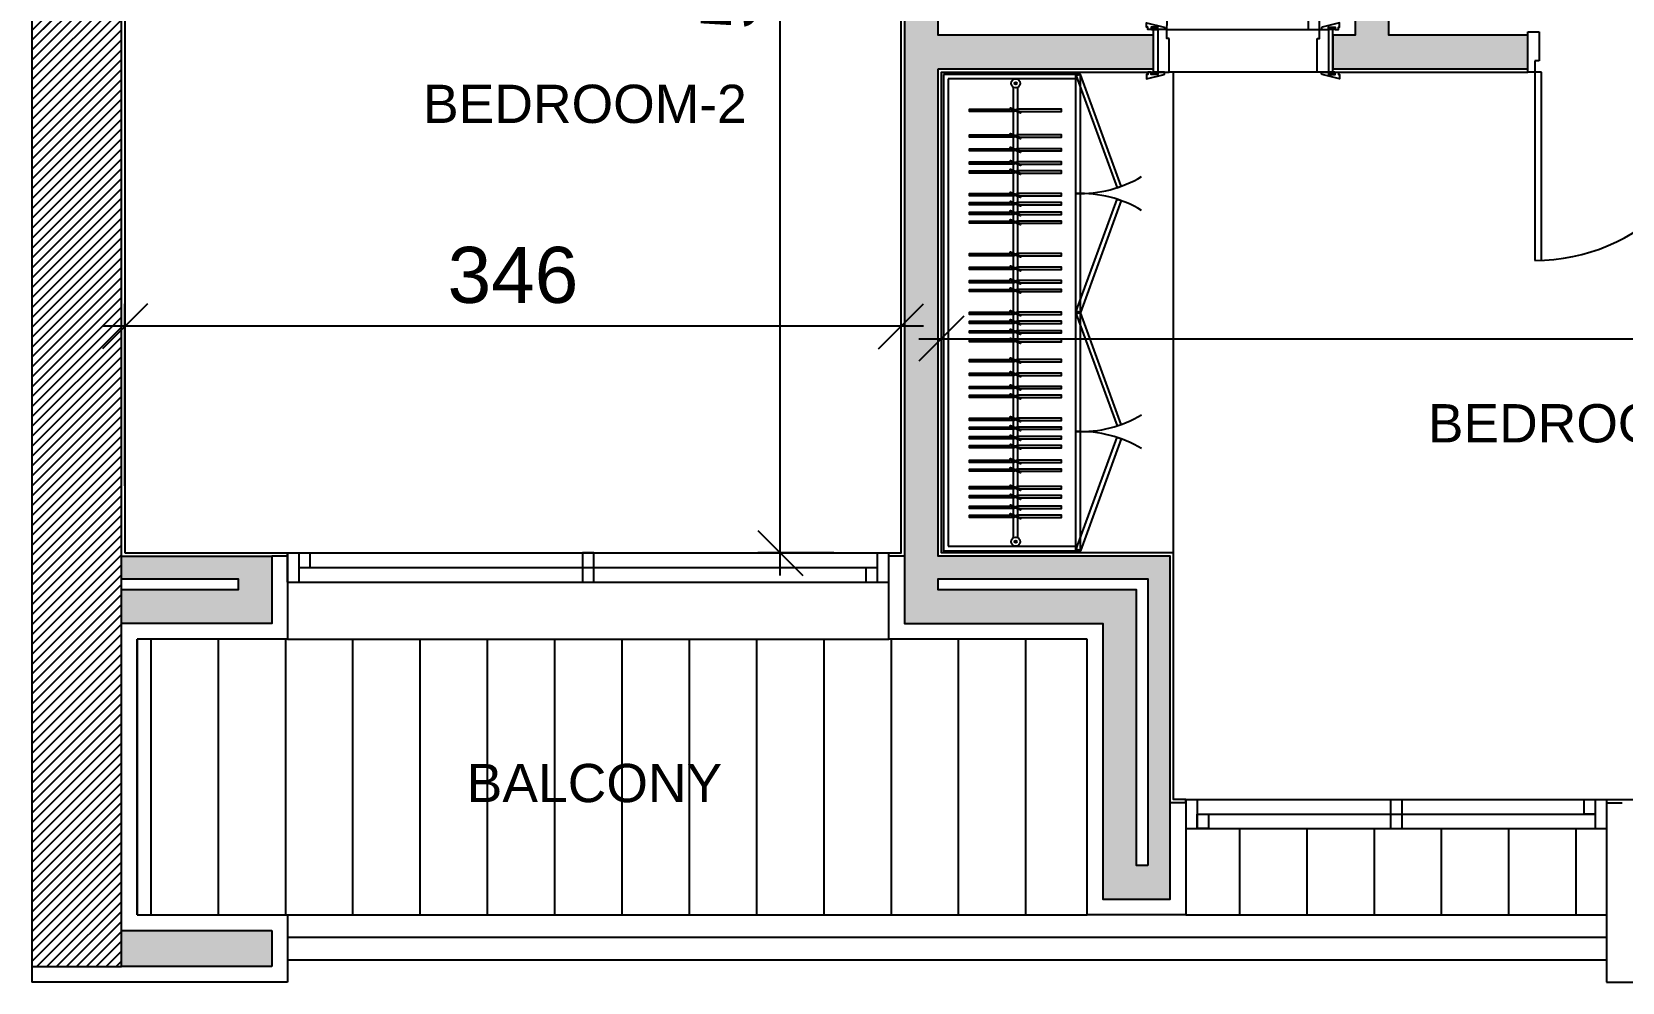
# Model space of a CAD drawing. Extents: x -1.7 to 43, y -165.8 to -101.1.
# Drawn here: x 27.37 to 34.46, y -158.85 to -154.61 of the extents above; entities that cross this region are included whole.
import ezdxf

# ---------------------------------------------------------------- set-up
doc = ezdxf.new("R2010")
doc.units = 0
doc.header["$MEASUREMENT"] = 0
doc.header["$PDMODE"] = 35
doc.header["$PDSIZE"] = 0.3
doc.linetypes.add('HIDDEN', pattern=[0.375, 0.25, -0.125])
doc.linetypes.add('HIDDEN2', pattern=[0.1875, 0.125, -0.0625])
doc.layers.get('0').update_dxf_attribs({"linetype": 'CONTINUOUS'})
doc.layers.get('DEFPOINTS').update_dxf_attribs({"linetype": 'CONTINUOUS'})
for name, color, linetype in [('60%', 7, 'CONTINUOUS'), ('A-ALU', 9, 'CONTINUOUS'), ('A-BALUST', 1, 'CONTINUOUS'), ('A-DOORS', 1, 'CONTINUOUS'), ('A-HATCH-CONC', 8, 'CONTINUOUS'), ('A-PLASTER', 8, 'CONTINUOUS'), ('A-PORTE', 1, 'CONTINUOUS'), ('A-PROJ1H', 9, 'HIDDEN2'), ('A-PROJECTION', 9, 'CONTINUOUS'), ('a-revetement', 1, 'CONTINUOUS'), ('a-stru-fac', 200, 'CONTINUOUS'), ('A-TILES', 137, 'CONTINUOUS'), ('A-WALL', 4, 'CONTINUOUS'), ('areaexe', 2, 'CONTINUOUS'), ('DA-FRN-CLOSET', 1, 'CONTINUOUS'), ('DA-PLAN-HAT', 21, 'CONTINUOUS'), ('PER-TEXT', 7, 'CONTINUOUS'), ('S-2ND-3RD-4-5-6TH$0$A-STR 2-3-4-5-6', 2, 'CONTINUOUS'), ('WOOD PANELING', 1, 'CONTINUOUS')]:
    doc.layers.add(name, color=color, linetype=linetype)
doc.styles.add('A100-STEXT', font='ARIAL.TTF', dxfattribs={"height": 0.25})
doc.styles.add('HANA', font='ARIAL.TTF', dxfattribs={"oblique": 10, "height": 0.25})
doc.dimstyles.new('A100-DIM', dxfattribs={"dimtxt": 0.25, "dimasz": 0.2, "dimexe": 0.1, "dimexo": 0.3, "dimgap": 0.1, "dimtad": 1, "dimlfac": 100, "dimrnd": 0.5, "dimdsep": 46, "dimtxsty": 'A100-STEXT', "dimblk1": 'OBLIQUE', "dimblk2": 'OBLIQUE', "dimsah": 1, "dimcen": -0.05, "dimdle": 0.1, "dimclrd": 15, "dimclre": 15, "dimclrt": 256, "dimadec": 0, "dimazin": 0, "dimtfac": 0.28, "dimtix": 1, "dimtmove": 2, "dimatfit": 3, "dimldrblk": 'OBLIQUE', "dimfxl": 0, "dimtolj": 1, "dimarcsym": 0})

# ---------------------------------------------------------------- blocks, each defined once
blk = doc.blocks.new('P90E18D')
at = {"layer": 'A-PORTE'}
for p, q in [((0, 0), (0.05, 0)), ((0, -0.18), (0, 0)), ((0.05, 0), (0.05, -0.13)), ((0.9, 0), (0.85, 0)), ((0.85, 0), (0.85, -0.13)), ((0.9, -0.18), (0.9, 0)), ((0.05, -0.13), (0.03, -0.13)), ((0.03, -0.13), (0.03, -0.18)), ((0.85, -0.13), (0.87, -0.13)), ((0.87, -0.13), (0.87, -0.18)), ((0.03, -0.18), (0, -0.18)), ((0.06, -0.18), (0.02, -0.18)), ((0.03, -0.18), (0.03, -1.02)), ((0.06, -1.02), (0.06, -0.18)), ((0.87, -0.18), (0.9, -0.18))]:
    blk.add_line(p, q, dxfattribs=at)
blk.add_arc((0.03, -0.18), 0.84, 270, 360, dxfattribs=at)
blk = doc.blocks.new('A$C45807027')
at = {"layer": 'A-DOORS'}
for p, q in [((0, 0.009), (-0.009, -0.019)), ((-0.009, 0.009), (0, -0.019)), ((0.19, 0.009), (0.199, -0.019)), ((0.199, 0.009), (0.19, -0.019)), ((0.68, 0.0005), (0.68, 0.0195)), ((0.6805, 0.02), (0.8, 0.02)), ((0.8, -0.003), (0.8, 0.023)), ((0.8, 0.023), (0.805, 0.023)), ((0.815, 0.023), (0.82, 0.023)), ((0.82, -0.003), (0.82, 0.023)), ((0.82, 0.02), (0.8345, 0.02)), ((0.835, 0.0005), (0.835, 0.0195)), ((0.19, -0.11), (0.19, -0.06)), ((0.19, -0.06), (0.31, -0.06)), ((0.75, -0.06), (0.31, -0.06)), ((0.673, -0.06), (0.55, -0.06)), ((0.6805, 0), (0.8, 0)), ((0.87, -0.06), (0.75, -0.06)), ((0.79, -0.06), (0.79, -0.052)), ((0.79, -0.06), (0.83, -0.06)), ((0.792, -0.05), (0.828, -0.05)), ((0.8, -0.003), (0.8025, -0.003)), ((0.8025, -0.05), (0.8025, -0.003)), ((0.8175, -0.05), (0.8175, -0.003)), ((0.8175, -0.003), (0.82, -0.003)), ((0.82, 0), (0.8345, 0)), ((0.83, -0.06), (0.83, -0.052)), ((0.87, -0.11), (0.87, -0.06)), ((0.31, -0.11), (0.19, -0.11)), ((0.31, -0.11), (0.75, -0.11)), ((0.673, -0.11), (0.55, -0.11)), ((0.75, -0.11), (0.87, -0.11)), ((0.79, -0.11), (0.79, -0.118)), ((0.79, -0.11), (0.83, -0.11)), ((0.792, -0.12), (0.828, -0.12)), ((0.8025, -0.12), (0.8025, -0.167)), ((0.8175, -0.12), (0.8175, -0.167)), ((0.83, -0.11), (0.83, -0.118)), ((0.68, -0.1705), (0.68, -0.1895)), ((0.6805, -0.17), (0.8, -0.17)), ((0.6805, -0.19), (0.8, -0.19)), ((0.8, -0.167), (0.8, -0.193)), ((0.8, -0.167), (0.8025, -0.167)), ((0.8, -0.193), (0.805, -0.193)), ((0.815, -0.193), (0.82, -0.193)), ((0.8175, -0.167), (0.82, -0.167)), ((0.82, -0.167), (0.82, -0.193)), ((0.82, -0.17), (0.8345, -0.17)), ((0.82, -0.19), (0.8345, -0.19)), ((0.835, -0.1705), (0.835, -0.1895)), ((0, -0.809), (-0.009, -0.781)), ((-0.009, -0.809), (0, -0.781)), ((0.19, -0.809), (0.199, -0.781)), ((0.199, -0.809), (0.19, -0.781))]:
    blk.add_line(p, q, dxfattribs=at)
at = {"layer": 'A-DOORS', "color": 8}
for p, q in [((0, -0.07), (0, -0.73)), ((0.19, -0.74), (0.19, -0.06))]:
    blk.add_line(p, q, dxfattribs=at)
at = {"layer": 'A-DOORS'}
for points in [[(0, 0.01), (0, 0.025), (-0.01, 0.025), (-0.01, 0.03), (-0.03, 0.03), (-0.0104, -0.0482, 0.381769), (-0.0084, -0.05), (0, -0.05), (0, -0.02), (-0.01, -0.02), (-0.01, 0.01), (0, 0.01)], [(0.19, 0.01), (0.19, 0.025), (0.2, 0.025), (0.2, 0.03), (0.22, 0.03), (0.2004, -0.0482, -0.381769), (0.1984, -0.05), (0.19, -0.05), (0.19, -0.02), (0.2, -0.02), (0.2, 0.01), (0.19, 0.01)], [(0, -0.81), (0, -0.825), (-0.01, -0.825), (-0.01, -0.83), (-0.03, -0.83), (-0.0104, -0.7518, -0.381769), (-0.0084, -0.75), (0, -0.75), (0, -0.78), (-0.01, -0.78), (-0.01, -0.81), (0, -0.81)], [(0.19, -0.81), (0.19, -0.825), (0.2, -0.825), (0.2, -0.83), (0.22, -0.83), (0.2004, -0.7518, 0.381769), (0.1984, -0.75), (0.19, -0.75), (0.19, -0.78), (0.2, -0.78), (0.2, -0.81), (0.19, -0.81)]]:
    blk.add_lwpolyline(points, format="xyb", dxfattribs=at)
for points in [[(0, 0.009), (0, -0.019), (-0.009, -0.019), (-0.009, 0.009)], [(0.19, 0.009), (0.19, -0.019), (0.199, -0.019), (0.199, 0.009)], [(0, -0.809), (0, -0.781), (-0.009, -0.781), (-0.009, -0.809)], [(0.19, -0.809), (0.19, -0.781), (0.199, -0.781), (0.199, -0.809)]]:
    blk.add_lwpolyline(points, close=True, dxfattribs=at)
for points in [[(0, 0), (0.19, 0), (0.19, -0.02), (0, -0.02), (0, 0)], [(0.19, -0.02), (0, -0.02), (0, -0.07), (0.15, -0.07)], [(0.15, -0.07), (0.15, -0.06), (0.19, -0.06), (0.19, -0.02)], [(0.19, -0.78), (0, -0.78), (0, -0.73), (0.15, -0.73)], [(0.15, -0.73), (0.15, -0.74), (0.19, -0.74), (0.19, -0.78)], [(0, -0.8), (0.19, -0.8), (0.19, -0.78), (0, -0.78), (0, -0.8)]]:
    blk.add_lwpolyline(points, dxfattribs=at)
blk.add_arc((0.1897, -0.0597), 0.6803, 270.02544, 359.97456, dxfattribs=at)
at = {"layer": 'A-DOORS', "extrusion": (0, 0, -1)}
for centre, major_axis, start_param, end_param in [((0.6805, 0.0195), (-0.000354, 0.000354), 5.497787, 7.068583), ((0.6805, 0.0005), (0.000354, 0.000354), 2.356194, 3.926991), ((0.81, 0.0306), (-0.00642, 0.00642), 3.344077, 4.509904), ((0.8345, 0.0195), (0.000354, 0.000354), -0.785398, 0.785398), ((0.8345, 0.0005), (-0.000354, 0.000354), 2.356194, 3.926991), ((0.792, -0.052), (-0.00141, 0.00141), 5.497787, 7.068583), ((0.81, -0.021), (-0.0138, 0.0138), 0.390607, 1.180189), ((0.828, -0.052), (0.00141, 0.00141), -0.785398, 0.785398), ((0.792, -0.118), (-0.00141, 0.00141), 3.926991, 5.497787), ((0.828, -0.118), (-0.00141, 0.00141), 2.356194, 3.926991), ((0.6805, -0.1705), (-0.000354, 0.000354), 5.497787, 7.068583), ((0.6805, -0.1895), (0.000354, 0.000354), 2.356194, 3.926991), ((0.81, -0.149), (-0.0138, 0.0138), 3.5322, 4.321782), ((0.81, -0.2006), (-0.00642, 0.00642), 0.202485, 1.368312), ((0.8345, -0.1705), (0.000354, 0.000354), -0.785398, 0.785398), ((0.8345, -0.1895), (0.000354, 0.000354), 0.785398, 2.356194)]:
    blk.add_ellipse(centre, major_axis=major_axis, ratio=1, start_param=start_param, end_param=end_param, dxfattribs=at)
blk = doc.blocks.new('A$C5D5B19F3')
at = {"layer": 'A-ALU'}
for p, q in [((28.5084, 5.415), (31.1884, 5.415)), ((28.5084, 5.285), (28.5084, 5.415)), ((28.5584, 5.415), (28.5584, 5.285)), ((28.6084, 5.415), (28.6084, 5.35)), ((31.1384, 5.285), (31.1384, 5.415)), ((31.1884, 5.285), (31.1884, 5.415)), ((28.5584, 5.35), (31.1384, 5.35)), ((31.0884, 5.285), (31.0884, 5.35)), ((28.5084, 5.285), (31.1884, 5.285)), ((32.5134, 4.315), (34.3884, 4.315)), ((32.5134, 4.315), (32.5134, 4.185)), ((32.5134, 4.315), (32.5134, 4.185)), ((32.5634, 4.315), (32.5634, 4.185)), ((32.5634, 4.315), (32.5634, 4.185)), ((33.4259, 4.315), (33.4259, 4.185)), ((33.4759, 4.315), (33.4759, 4.185)), ((34.3384, 4.315), (34.3384, 4.185)), ((34.3884, 4.315), (34.3884, 4.185)), ((32.5134, 4.185), (34.3884, 4.185)), ((32.5634, 4.25), (34.3384, 4.25))]:
    blk.add_line(p, q, dxfattribs=at)
for points in [[(29.8734, 5.415), (29.8234, 5.415), (29.8234, 5.285), (29.8734, 5.285)], [(34.2884, 4.315), (34.3384, 4.315), (34.3384, 4.25), (34.2884, 4.25)], [(32.5634, 4.25), (32.6134, 4.25), (32.6134, 4.185), (32.5634, 4.185)]]:
    blk.add_lwpolyline(points, close=True, dxfattribs=at)
blk = doc.blocks.new('_OBLIQUE')
at = {"color": 0, "linetype": 'ByBlock'}
blk.add_line((-0.5, -0.5), (0.5, 0.5), dxfattribs=at)
blk = doc.blocks.new('*D222')
at = {"layer": '60%', "color": 15, "lineweight": -2}
for p, q in [((30.7052, -157.0351), (30.7052, -151.5851)), ((30.9434, -151.6851), (30.6052, -151.6851)), ((30.9434, -156.9351), (30.6052, -156.9351))]:
    blk.add_line(p, q, dxfattribs=at)
at = {"layer": 'DEFPOINTS', "color": 0}
for p in [(30.7052, -151.6851), (31.2434, -151.6851), (31.2434, -156.9351)]:
    blk.add_point(p, dxfattribs=at)
at = {"layer": '60%', "color": 15, "lineweight": -2, "xscale": 0.2, "yscale": 0.2, "zscale": 0.2}
for p, rotation in [((30.7052, -151.6851), 90), ((30.7052, -156.9351), 270)]:
    blk.add_blockref('_OBLIQUE', p, dxfattribs=dict(at, rotation=rotation))
at = {"layer": '60%', "insert": (30.4775, -154.3101), "char_height": 0.25, "attachment_point": 5, "rotation": 90, "style": 'A100-STEXT'}
blk.add_mtext('\\A1;525', dxfattribs=at)
blk = doc.blocks.new('*D223')
at = {"layer": '60%', "color": 15, "lineweight": -2}
for p, q in [((27.7834, -156.6351), (27.7834, -155.8241)), ((31.2434, -156.6351), (31.2434, -155.8241)), ((31.3434, -155.9241), (27.6834, -155.9241))]:
    blk.add_line(p, q, dxfattribs=at)
at = {"layer": 'DEFPOINTS', "color": 0}
for p in [(27.7834, -155.9241), (27.7834, -156.9351), (31.2434, -156.9351)]:
    blk.add_point(p, dxfattribs=at)
at = {"layer": '60%', "color": 15, "lineweight": -2, "xscale": 0.2, "yscale": 0.2, "zscale": 0.2}
for p, rotation in [((27.7834, -155.9241), 180.000000001363), ((31.2434, -155.9241), 1.362989721087615e-09)]:
    blk.add_blockref('_OBLIQUE', p, dxfattribs=dict(at, rotation=rotation))
at = {"layer": '60%', "insert": (29.5134, -155.6964), "char_height": 0.25, "attachment_point": 5, "rotation": 0, "style": 'A100-STEXT'}
blk.add_mtext('\\A1;346', dxfattribs=at)
blk = doc.blocks.new('*D227')
at = {"layer": '60%', "color": 15, "lineweight": -2}
for p, q in [((31.4234, -156.6351), (31.4234, -155.8792)), ((38.5384, -156.6351), (38.5384, -155.8792)), ((31.3234, -155.9792), (38.6384, -155.9792))]:
    blk.add_line(p, q, dxfattribs=at)
at = {"layer": 'DEFPOINTS', "color": 0}
for p in [(38.5384, -155.9792), (31.4234, -156.9351), (38.5384, -156.9351)]:
    blk.add_point(p, dxfattribs=at)
at = {"layer": '60%', "color": 15, "lineweight": -2, "xscale": 0.2, "yscale": 0.2, "zscale": 0.2, "rotation": 180}
blk.add_blockref('_OBLIQUE', (31.4234, -155.9792), dxfattribs=at)
at = {"layer": '60%', "color": 15, "lineweight": -2, "xscale": 0.2, "yscale": 0.2, "zscale": 0.2}
blk.add_blockref('_OBLIQUE', (38.5384, -155.9792), dxfattribs=at)
at = {"layer": '60%', "insert": (34.9809, -155.7516), "char_height": 0.25, "attachment_point": 5, "style": 'A100-STEXT'}
blk.add_mtext('\\A1;711.5', dxfattribs=at)

msp = doc.modelspace()

# ---------------------------------------------------------------- hatches: boundary and pattern name
at = {"layer": 'A-HATCH-CONC'}
h = msp.add_hatch(dxfattribs=at)
h.set_pattern_fill('ANSI31', color=256, scale=0.25, style=0)
h.set_pattern_definition([(45, (6e-11, -162.350143), (-0.022097087, 0.022097087), [])])
h.paths.add_polyline_path([(27.76837, -145.70014), (29.36837, -145.70014), (29.36837, -145.65014), (29.66837, -145.65014), (29.66837, -146.05014), (29.91837, -146.05014), (29.91837, -145.70014), (32.69337, -145.70014), (32.69337, -145.20014), (32.44337, -145.20014), (32.44337, -145.30014), (27.76837, -145.30014), (27.76837, -142.19356), (27.36837, -142.19356), (27.36837, -158.78014), (27.76837, -158.78014), (27.76837, -149.50014), (29.61837, -149.50014), (29.91837, -149.50014), (29.91837, -149.25014), (29.91837, -148.85014), (29.66837, -148.85014), (29.66837, -149.25014), (29.36837, -149.25014), (29.36837, -149.20014), (27.76837, -149.20014)])
at = {"layer": 'A-TILES'}
h = msp.add_hatch(dxfattribs=at)
h.set_pattern_fill('_USER', color=256, scale=0.3, angle=90, style=0, pattern_type=0)
h.set_pattern_definition([(90, (6e-11, -162.35014), (-0.3, 2e-17), [])])
h.paths.add_polyline_path([(29.61837, -157.32014), (28.50837, -157.32014), (27.83837, -157.32014), (27.83837, -158.55014), (28.50837, -158.55014), (29.61837, -158.55014)])
h.paths.add_polyline_path([(32.07337, -157.32014), (31.18837, -157.32014), (29.61837, -157.32014), (29.61837, -158.55014), (32.07337, -158.55014)])
h = msp.add_hatch(dxfattribs=at)
h.set_pattern_fill('_USER', color=256, scale=0.3, angle=90, style=0, pattern_type=0)
h.set_pattern_definition([(90, (-338376.54673, -23905.72186), (-0.3, 2e-17), [])])
h.paths.add_polyline_path([(34.38837, -158.16514), (32.51337, -158.16514), (32.51337, -158.55014), (34.38837, -158.55014)])
at = {"layer": 'DA-PLAN-HAT'}
h = msp.add_hatch(color=256, dxfattribs=at)
h.paths.add_polyline_path([(31.40837, -157.10014), (31.40837, -157.05014), (32.34337, -157.05014), (32.34337, -158.33014), (32.29337, -158.33014), (32.29337, -157.10014)], flags=16)
h.paths.add_polyline_path([(33.41837, -151.57014), (33.26837, -151.57014), (33.26837, -151.70014), (31.25837, -151.70014), (31.25837, -157.25014), (32.14337, -157.25014), (32.14337, -158.48014), (32.44337, -158.48014), (32.44337, -156.95014), (31.40837, -156.95014), (31.40837, -154.77514), (32.36837, -154.77514), (32.36837, -154.62514), (31.40837, -154.62514), (31.40837, -151.85014), (33.26837, -151.85014), (33.26837, -154.62514), (33.16837, -154.62514), (33.16837, -154.77514), (33.41837, -154.77514)])
h = msp.add_hatch(color=256, dxfattribs=at)
h.paths.add_polyline_path([(33.95837, -154.62514), (33.41837, -154.62514), (33.41837, -154.77514), (33.95837, -154.77514)])
h.paths.add_polyline_path([(34.03837, -154.62514), (33.95837, -154.62514), (33.95837, -154.77514), (34.03837, -154.77514)])
for points in [[(28.43837, -156.95014), (27.76837, -156.95014), (27.76837, -157.05014), (28.28837, -157.05014), (28.28837, -157.10014), (27.76837, -157.10014), (27.76837, -157.25014), (28.43837, -157.25014)], [(28.43837, -158.62014), (27.76837, -158.62014), (27.76837, -158.78014), (28.43837, -158.78014)]]:
    msp.add_hatch(color=256, dxfattribs=at).paths.add_polyline_path(points)

# ---------------------------------------------------------------- linework, layer by layer
at = {"layer": 'A-BALUST'}
msp.add_lwpolyline([(34.38837, -158.65014), (28.50837, -158.65014), (28.50837, -158.75014), (34.38837, -158.75014)], dxfattribs=at)
at = {"layer": 'A-HATCH-CONC'}
for p, q in [((27.36837, -154.64818), (27.76837, -154.24818)), ((27.36837, -154.69238), (27.76837, -154.29238)), ((27.36837, -154.73657), (27.76837, -154.33657)), ((27.36837, -154.78076), (27.76837, -154.38076)), ((27.36837, -154.82496), (27.76837, -154.42496)), ((27.36837, -154.86915), (27.76837, -154.46915)), ((27.36837, -154.91335), (27.76837, -154.51335)), ((27.36837, -154.95754), (27.76837, -154.55754)), ((27.36837, -155.00174), (27.76837, -154.60174)), ((27.36837, -155.04593), (27.76837, -154.64593)), ((27.36837, -155.09012), (27.76837, -154.69012)), ((27.36837, -155.13432), (27.76837, -154.73432)), ((27.36837, -155.17851), (27.76837, -154.77851)), ((27.36837, -155.22271), (27.76837, -154.82271)), ((27.36837, -155.2669), (27.76837, -154.8669)), ((27.36837, -155.31109), (27.76837, -154.91109)), ((27.36837, -155.35529), (27.76837, -154.95529)), ((27.36837, -155.39948), (27.76837, -154.99948)), ((27.36837, -155.44368), (27.76837, -155.04368)), ((27.36837, -155.48787), (27.76837, -155.08787)), ((27.36837, -155.53207), (27.76837, -155.13207)), ((27.36837, -155.57626), (27.76837, -155.17626)), ((27.36837, -155.62045), (27.76837, -155.22045)), ((27.36837, -155.66465), (27.76837, -155.26465)), ((27.36837, -155.70884), (27.76837, -155.30884)), ((27.36837, -155.75304), (27.76837, -155.35304)), ((27.36837, -155.79723), (27.76837, -155.39723)), ((27.36837, -155.84143), (27.76837, -155.44143)), ((27.36837, -155.88562), (27.76837, -155.48562)), ((27.36837, -155.92981), (27.76837, -155.52981)), ((27.36837, -155.97401), (27.76837, -155.57401)), ((27.36837, -156.0182), (27.76837, -155.6182)), ((27.36837, -156.0624), (27.76837, -155.6624)), ((27.36837, -156.10659), (27.76837, -155.70659)), ((27.36837, -156.15078), (27.76837, -155.75078)), ((27.36837, -156.19498), (27.76837, -155.79498)), ((27.36837, -156.23917), (27.76837, -155.83917)), ((27.36837, -156.28337), (27.76837, -155.88337)), ((27.36837, -156.32756), (27.76837, -155.92756)), ((27.36837, -156.37176), (27.76837, -155.97176)), ((27.36837, -156.41595), (27.76837, -156.01595)), ((27.36837, -156.46014), (27.76837, -156.06014)), ((27.36837, -156.50434), (27.76837, -156.10434)), ((27.36837, -156.54853), (27.76837, -156.14853)), ((27.36837, -156.59273), (27.76837, -156.19273)), ((27.36837, -156.63692), (27.76837, -156.23692)), ((27.36837, -156.68111), (27.76837, -156.28111)), ((27.36837, -156.72531), (27.76837, -156.32531)), ((27.36837, -156.7695), (27.76837, -156.3695)), ((27.36837, -156.8137), (27.76837, -156.4137)), ((27.36837, -156.85789), (27.76837, -156.45789)), ((27.36837, -156.90209), (27.76837, -156.50209)), ((27.36837, -156.94628), (27.76837, -156.54628)), ((27.36837, -156.99047), (27.76837, -156.59047)), ((27.36837, -157.03467), (27.76837, -156.63467)), ((27.36837, -157.07886), (27.76837, -156.67886)), ((27.36837, -157.12306), (27.76837, -156.72306)), ((27.36837, -157.16725), (27.76837, -156.76725)), ((27.36837, -157.21144), (27.76837, -156.81144)), ((27.36837, -157.25564), (27.76837, -156.85564)), ((27.36837, -157.29983), (27.76837, -156.89983)), ((27.36837, -157.34403), (27.76837, -156.94403)), ((27.36837, -157.38822), (27.76837, -156.98822)), ((27.36837, -157.43242), (27.76837, -157.03242)), ((27.36837, -157.47661), (27.76837, -157.07661)), ((27.36837, -157.5208), (27.76837, -157.1208)), ((27.36837, -157.565), (27.76837, -157.165)), ((27.36837, -157.60919), (27.76837, -157.20919)), ((27.36837, -157.65339), (27.76837, -157.25339)), ((27.36837, -157.69758), (27.76837, -157.29758)), ((27.36837, -157.74177), (27.76837, -157.34177)), ((27.36837, -157.78597), (27.76837, -157.38597)), ((27.36837, -157.83016), (27.76837, -157.43016)), ((27.36837, -157.87436), (27.76837, -157.47436)), ((27.36837, -157.91855), (27.76837, -157.51855)), ((27.36837, -157.96275), (27.76837, -157.56275)), ((27.36837, -158.00694), (27.76837, -157.60694)), ((27.36837, -158.05113), (27.76837, -157.65113)), ((27.36837, -158.09533), (27.76837, -157.69533)), ((27.36837, -158.13952), (27.76837, -157.73952)), ((27.36837, -158.18372), (27.76837, -157.78372)), ((27.36837, -158.22791), (27.76837, -157.82791)), ((27.36837, -158.2721), (27.76837, -157.8721)), ((27.36837, -158.3163), (27.76837, -157.9163)), ((27.36837, -158.36049), (27.76837, -157.96049)), ((27.36837, -158.40469), (27.76837, -158.00469)), ((27.36837, -158.44888), (27.76837, -158.04888)), ((27.36837, -158.49308), (27.76837, -158.09308)), ((27.36837, -158.53727), (27.76837, -158.13727)), ((27.36837, -158.58146), (27.76837, -158.18146)), ((27.36837, -158.62566), (27.76837, -158.22566)), ((27.36837, -158.66985), (27.76837, -158.26985)), ((27.36837, -158.71405), (27.76837, -158.31405)), ((27.36837, -158.75824), (27.76837, -158.35824)), ((27.39066, -158.78014), (27.76837, -158.40243)), ((27.43485, -158.78014), (27.76837, -158.44663)), ((27.47905, -158.78014), (27.76837, -158.49082)), ((27.52324, -158.78014), (27.76837, -158.53502)), ((27.56744, -158.78014), (27.76837, -158.57921)), ((27.61163, -158.78014), (27.76837, -158.62341)), ((27.65582, -158.78014), (27.76837, -158.6676)), ((27.70002, -158.78014), (27.76837, -158.71179)), ((27.74421, -158.78014), (27.76837, -158.75599))]:
    msp.add_line(p, q, dxfattribs=at)
at = {"layer": 'A-PLASTER'}
for p, q in [((27.78337, -152.16514), (27.78337, -156.93514)), ((27.78337, -152.16514), (27.78337, -156.93514)), ((27.78337, -156.93514), (28.50837, -156.93514)), ((28.50837, -156.93514), (28.50837, -156.95014)), ((34.38837, -158.03514), (34.38837, -158.05014))]:
    msp.add_line(p, q, dxfattribs=at)
for points in [[(31.18837, -156.95014), (31.18837, -156.93514), (31.24337, -156.93514), (31.24337, -151.68514), (33.25337, -151.68514), (33.25337, -151.55014)], [(32.51337, -158.05014), (32.51337, -158.03514), (32.45837, -158.03514), (32.45837, -156.93514), (31.42337, -156.93514), (31.42337, -154.79014), (32.36837, -154.79014)], [(33.16837, -154.79014), (34.03837, -154.79014)], [(34.38837, -158.03514), (34.77337, -158.03514), (34.77337, -158.36514), (35.81763, -158.36514), (38.53837, -158.09753)]]:
    msp.add_lwpolyline(points, dxfattribs=at)
at = {"layer": 'A-PROJ1H', "ltscale": 1000}
msp.add_line((32.45837, -156.93514), (32.45837, -154.79014), dxfattribs=at)
at = {"layer": 'A-PROJECTION'}
for p, q in [((28.50837, -157.32014), (31.18837, -157.32014)), ((28.50837, -158.55014), (32.07337, -158.55014)), ((32.51337, -158.55014), (34.38837, -158.55014))]:
    msp.add_line(p, q, dxfattribs=at)
at = {"layer": 'a-revetement'}
for p, q in [((28.50837, -156.95014), (28.43837, -156.95014)), ((28.50837, -156.95014), (28.50837, -157.32014)), ((31.18837, -157.32014), (31.18837, -156.95014)), ((31.25837, -156.95014), (31.18837, -156.95014)), ((27.83837, -157.32014), (27.83837, -158.55014)), ((27.83837, -157.32014), (27.83837, -158.55014)), ((28.50837, -157.32014), (27.83837, -157.32014)), ((32.07337, -157.32014), (31.18837, -157.32014)), ((32.07337, -158.55014), (32.07337, -157.32014)), ((32.51337, -158.05014), (32.44337, -158.05014)), ((32.51337, -158.05014), (32.51337, -158.55014)), ((34.38837, -158.05014), (34.38837, -158.85014)), ((34.38837, -158.05014), (34.45837, -158.05014)), ((27.83837, -158.55014), (28.50837, -158.55014)), ((28.50837, -158.55014), (28.50837, -158.85014)), ((32.51337, -158.55014), (32.07337, -158.55014)), ((27.36837, -158.78014), (27.36837, -158.85014)), ((27.36837, -158.78014), (27.36837, -158.85014)), ((28.50837, -158.85014), (27.36837, -158.85014)), ((34.38837, -158.85014), (35.92837, -158.85014))]:
    msp.add_line(p, q, dxfattribs=at)
at = {"layer": 'a-stru-fac'}
msp.add_line((32.14337, -158.48014), (32.14337, -158.48014), dxfattribs=at)
at = {"layer": 'A-TILES'}
msp.add_line((27.9, -158.55014), (27.9, -157.32014), dxfattribs=at)
at = {"layer": 'A-WALL'}
for p, q in [((27.76837, -158.62014), (28.43837, -158.62014)), ((28.43837, -158.62014), (28.43837, -158.78014)), ((28.43837, -158.78014), (27.76837, -158.78014))]:
    msp.add_line(p, q, dxfattribs=at)
for points in [[(31.40837, -154.77514), (32.36837, -154.77514), (32.36837, -154.62514), (31.40837, -154.62514), (31.40837, -151.85014), (33.26837, -151.85014), (33.26837, -154.62514), (33.16837, -154.62514), (33.16837, -154.77514), (34.03837, -154.77514), (34.03837, -154.62514), (33.41837, -154.62514), (33.41837, -151.57014), (33.26837, -151.57014), (33.26837, -151.70014), (31.25837, -151.70014), (31.25837, -157.25014), (32.14337, -157.25014), (32.14337, -158.48014), (32.44337, -158.48014), (32.44337, -156.95014), (31.40837, -156.95014)], [(32.34337, -158.33014), (32.29337, -158.33014), (32.29337, -157.10014), (31.40837, -157.10014), (31.40837, -157.05014), (32.34337, -157.05014)]]:
    msp.add_lwpolyline(points, close=True, dxfattribs=at)
for points in [[(27.76837, -156.95014), (28.43837, -156.95014), (28.43837, -157.25014), (27.76837, -157.25014)], [(27.76837, -157.05014), (28.28837, -157.05014), (28.28837, -157.10014), (27.76837, -157.10014)]]:
    msp.add_lwpolyline(points, dxfattribs=at)
at = {"layer": 'areaexe'}
msp.add_line((27.83837, -158.55014), (27.83837, -157.32014), dxfattribs=at)
at = {"layer": 'DA-FRN-CLOSET', "color": 8}
for p, q in [((31.74467, -156.86782, 0), (31.74467, -154.85746, 0)), ((31.76467, -156.86782, 0), (31.76467, -154.85746, 0)), ((31.75645, -154.96081), (31.74989, -154.96081, 0)), ((31.75317, -154.95753), (31.75317, -154.96409, 0)), ((31.75645, -155.07546), (31.74989, -155.07546, 0)), ((31.75317, -155.07218), (31.75317, -155.07874, 0)), ((31.75645, -155.13664), (31.74989, -155.13664, 0)), ((31.75645, -155.19553), (31.74989, -155.19553, 0)), ((31.75317, -155.13336), (31.75317, -155.13992, 0)), ((31.75317, -155.19225), (31.75317, -155.19881, 0)), ((31.75645, -155.23536), (31.74989, -155.23536, 0)), ((31.75317, -155.23208), (31.75317, -155.23864, 0)), ((31.75645, -155.33713), (31.74989, -155.33713, 0)), ((31.75317, -155.33385), (31.75317, -155.34041, 0)), ((31.75645, -155.37696), (31.74989, -155.37696, 0)), ((31.75317, -155.37368), (31.75317, -155.38024, 0)), ((31.75645, -155.41969), (31.74989, -155.41969, 0)), ((31.75645, -155.45953), (31.74989, -155.45953, 0)), ((31.75317, -155.41641), (31.75317, -155.42297, 0)), ((31.75317, -155.45624), (31.75317, -155.46281, 0)), ((31.75645, -155.60433), (31.74989, -155.60433, 0)), ((31.75317, -155.60105), (31.75317, -155.60761, 0)), ((31.75645, -155.66551), (31.74989, -155.66551, 0)), ((31.75317, -155.66223), (31.75317, -155.66879, 0)), ((31.75645, -155.7244), (31.74989, -155.7244, 0)), ((31.75645, -155.76423), (31.74989, -155.76423, 0)), ((31.75317, -155.72112), (31.75317, -155.72768, 0)), ((31.75317, -155.76095), (31.75317, -155.76752, 0)), ((31.75645, -155.866), (31.74989, -155.866, 0)), ((31.75645, -155.90583), (31.74989, -155.90583, 0)), ((31.75317, -155.86272), (31.75317, -155.86928, 0)), ((31.75317, -155.90255), (31.75317, -155.90911, 0)), ((31.75645, -155.94856), (31.74989, -155.94856, 0)), ((31.75317, -155.94528), (31.75317, -155.95184, 0)), ((31.75645, -155.9884), (31.74989, -155.9884, 0)), ((31.75317, -155.98512), (31.75317, -155.99168, 0)), ((31.75645, -156.07692), (31.74989, -156.07692, 0)), ((31.75317, -156.07364), (31.75317, -156.0802, 0)), ((31.75645, -156.1381), (31.74989, -156.1381, 0)), ((31.75317, -156.13482), (31.75317, -156.14138, 0)), ((31.75645, -156.19699), (31.74989, -156.19699, 0)), ((31.75645, -156.23682), (31.74989, -156.23682, 0)), ((31.75317, -156.19371), (31.75317, -156.20027, 0)), ((31.75317, -156.23354), (31.75317, -156.2401, 0)), ((31.75645, -156.33858), (31.74989, -156.33858, 0)), ((31.75645, -156.37842), (31.74989, -156.37842, 0)), ((31.75317, -156.3353), (31.75317, -156.34186, 0)), ((31.75317, -156.37514), (31.75317, -156.3817, 0)), ((31.75645, -156.42115), (31.74989, -156.42115, 0)), ((31.75645, -156.46098), (31.74989, -156.46098, 0)), ((31.75317, -156.41787), (31.75317, -156.42443, 0)), ((31.75317, -156.4577), (31.75317, -156.46426, 0)), ((31.75645, -156.52617), (31.74989, -156.52617, 0)), ((31.75317, -156.52289), (31.75317, -156.52945, 0)), ((31.75645, -156.566), (31.74989, -156.566, 0)), ((31.75317, -156.56272), (31.75317, -156.56928, 0)), ((31.75645, -156.64432), (31.74989, -156.64432, 0)), ((31.75645, -156.68415), (31.74989, -156.68415, 0)), ((31.75317, -156.64103), (31.75317, -156.6476, 0)), ((31.75317, -156.68087), (31.75317, -156.68743, 0)), ((31.75645, -156.73183), (31.74989, -156.73183, 0)), ((31.75317, -156.72855), (31.75317, -156.73511, 0)), ((31.75645, -156.77167), (31.74989, -156.77167, 0)), ((31.75317, -156.76839), (31.75317, -156.77495, 0))]:
    msp.add_line(p, q, dxfattribs=at)
for points in [[(31.74817, -154.96581), (31.54817, -154.96581), (31.54817, -154.95581), (31.7319, -154.95581)], [(31.77443, -154.96581), (31.95817, -154.96581), (31.95817, -154.95581), (31.75817, -154.95581)], [(31.74817, -155.08046), (31.54817, -155.08046), (31.54817, -155.07046), (31.7319, -155.07046)], [(31.77443, -155.08046), (31.95817, -155.08046), (31.95817, -155.07046), (31.75817, -155.07046)], [(31.74817, -155.14164), (31.54817, -155.14164), (31.54817, -155.13164), (31.7319, -155.13164)], [(31.74817, -155.20053), (31.54817, -155.20053), (31.54817, -155.19053), (31.7319, -155.19053)], [(31.77443, -155.14164), (31.95817, -155.14164), (31.95817, -155.13164), (31.75817, -155.13164)], [(31.77443, -155.20053), (31.95817, -155.20053), (31.95817, -155.19053), (31.75817, -155.19053)], [(31.74817, -155.24036), (31.54817, -155.24036), (31.54817, -155.23036), (31.7319, -155.23036)], [(31.77443, -155.24036), (31.95817, -155.24036), (31.95817, -155.23036), (31.75817, -155.23036)], [(31.74817, -155.34213), (31.54817, -155.34213), (31.54817, -155.33213), (31.7319, -155.33213)], [(31.77443, -155.34213), (31.95817, -155.34213), (31.95817, -155.33213), (31.75817, -155.33213)], [(31.74817, -155.38196), (31.54817, -155.38196), (31.54817, -155.37196), (31.7319, -155.37196)], [(31.77443, -155.38196), (31.95817, -155.38196), (31.95817, -155.37196), (31.75817, -155.37196)], [(31.74817, -155.42469), (31.54817, -155.42469), (31.54817, -155.41469), (31.7319, -155.41469)], [(31.74817, -155.46453), (31.54817, -155.46453), (31.54817, -155.45453), (31.7319, -155.45453)], [(31.77443, -155.42469), (31.95817, -155.42469), (31.95817, -155.41469), (31.75817, -155.41469)], [(31.77443, -155.46453), (31.95817, -155.46453), (31.95817, -155.45453), (31.75817, -155.45453)], [(31.74817, -155.60933), (31.54817, -155.60933), (31.54817, -155.59933), (31.7319, -155.59933)], [(31.77443, -155.60933), (31.95817, -155.60933), (31.95817, -155.59933), (31.75817, -155.59933)], [(31.74817, -155.67051), (31.54817, -155.67051), (31.54817, -155.66051), (31.7319, -155.66051)], [(31.77443, -155.67051), (31.95817, -155.67051), (31.95817, -155.66051), (31.75817, -155.66051)], [(31.74817, -155.7294), (31.54817, -155.7294), (31.54817, -155.7194), (31.7319, -155.7194)], [(31.74817, -155.76923), (31.54817, -155.76923), (31.54817, -155.75923), (31.7319, -155.75923)], [(31.77443, -155.7294), (31.95817, -155.7294), (31.95817, -155.7194), (31.75817, -155.7194)], [(31.77443, -155.76923), (31.95817, -155.76923), (31.95817, -155.75923), (31.75817, -155.75923)], [(31.74817, -155.871), (31.54817, -155.871), (31.54817, -155.861), (31.7319, -155.861)], [(31.74817, -155.91083), (31.54817, -155.91083), (31.54817, -155.90083), (31.7319, -155.90083)], [(31.77443, -155.871), (31.95817, -155.871), (31.95817, -155.861), (31.75817, -155.861)], [(31.77443, -155.91083), (31.95817, -155.91083), (31.95817, -155.90083), (31.75817, -155.90083)], [(31.74817, -155.95356), (31.54817, -155.95356), (31.54817, -155.94356), (31.7319, -155.94356)], [(31.77443, -155.95356), (31.95817, -155.95356), (31.95817, -155.94356), (31.75817, -155.94356)], [(31.74817, -155.9934), (31.54817, -155.9934), (31.54817, -155.9834), (31.7319, -155.9834)], [(31.77443, -155.9934), (31.95817, -155.9934), (31.95817, -155.9834), (31.75817, -155.9834)], [(31.74817, -156.08192), (31.54817, -156.08192), (31.54817, -156.07192), (31.7319, -156.07192)], [(31.77443, -156.08192), (31.95817, -156.08192), (31.95817, -156.07192), (31.75817, -156.07192)], [(31.74817, -156.1431), (31.54817, -156.1431), (31.54817, -156.1331), (31.7319, -156.1331)], [(31.74817, -156.20199), (31.54817, -156.20199), (31.54817, -156.19199), (31.7319, -156.19199)], [(31.77443, -156.1431), (31.95817, -156.1431), (31.95817, -156.1331), (31.75817, -156.1331)], [(31.77443, -156.20199), (31.95817, -156.20199), (31.95817, -156.19199), (31.75817, -156.19199)], [(31.74817, -156.24182), (31.54817, -156.24182), (31.54817, -156.23182), (31.7319, -156.23182)], [(31.77443, -156.24182), (31.95817, -156.24182), (31.95817, -156.23182), (31.75817, -156.23182)], [(31.74817, -156.34358), (31.54817, -156.34358), (31.54817, -156.33358), (31.7319, -156.33358)], [(31.77443, -156.34358), (31.95817, -156.34358), (31.95817, -156.33358), (31.75817, -156.33358)], [(31.74817, -156.38342), (31.54817, -156.38342), (31.54817, -156.37342), (31.7319, -156.37342)], [(31.77443, -156.38342), (31.95817, -156.38342), (31.95817, -156.37342), (31.75817, -156.37342)], [(31.74817, -156.42615), (31.54817, -156.42615), (31.54817, -156.41615), (31.7319, -156.41615)], [(31.74817, -156.46598), (31.54817, -156.46598), (31.54817, -156.45598), (31.7319, -156.45598)], [(31.77443, -156.42615), (31.95817, -156.42615), (31.95817, -156.41615), (31.75817, -156.41615)], [(31.77443, -156.46598), (31.95817, -156.46598), (31.95817, -156.45598), (31.75817, -156.45598)], [(31.74817, -156.53117), (31.54817, -156.53117), (31.54817, -156.52117), (31.7319, -156.52117)], [(31.77443, -156.53117), (31.95817, -156.53117), (31.95817, -156.52117), (31.75817, -156.52117)], [(31.74817, -156.571), (31.54817, -156.571), (31.54817, -156.561), (31.7319, -156.561)], [(31.77443, -156.571), (31.95817, -156.571), (31.95817, -156.561), (31.75817, -156.561)], [(31.74817, -156.64932), (31.54817, -156.64932), (31.54817, -156.63932), (31.7319, -156.63932)], [(31.74817, -156.68915), (31.54817, -156.68915), (31.54817, -156.67915), (31.7319, -156.67915)], [(31.77443, -156.64932), (31.95817, -156.64932), (31.95817, -156.63932), (31.75817, -156.63932)], [(31.77443, -156.68915), (31.95817, -156.68915), (31.95817, -156.67915), (31.75817, -156.67915)], [(31.74817, -156.73683), (31.54817, -156.73683), (31.54817, -156.72683), (31.7319, -156.72683)], [(31.77443, -156.73683), (31.95817, -156.73683), (31.95817, -156.72683), (31.75817, -156.72683)], [(31.74817, -156.77667), (31.54817, -156.77667), (31.54817, -156.76667), (31.7319, -156.76667)], [(31.77443, -156.77667), (31.95817, -156.77667), (31.95817, -156.76667), (31.75817, -156.76667)]]:
    msp.add_lwpolyline(points, dxfattribs=at)
for points in [[(31.72877, -154.9546), (31.73093, -154.949), (31.77757, -154.96702), (31.77541, -154.97262)], [(31.72877, -155.06925), (31.73093, -155.06365), (31.77757, -155.08167), (31.77541, -155.08727)], [(31.72877, -155.13043), (31.73093, -155.12483), (31.77757, -155.14285), (31.77541, -155.14845)], [(31.72877, -155.18932), (31.73093, -155.18372), (31.77757, -155.20174), (31.77541, -155.20734)], [(31.72877, -155.22915), (31.73093, -155.22355), (31.77757, -155.24158), (31.77541, -155.24717)], [(31.72877, -155.33091), (31.73093, -155.32532), (31.77757, -155.34334), (31.77541, -155.34893)], [(31.72877, -155.37075), (31.73093, -155.36515), (31.77757, -155.38317), (31.77541, -155.38877)], [(31.72877, -155.41348), (31.73093, -155.40788), (31.77757, -155.4259), (31.77541, -155.4315)], [(31.72877, -155.45331), (31.73093, -155.44772), (31.77757, -155.46574), (31.77541, -155.47133)], [(31.72877, -155.59812), (31.73093, -155.59252), (31.77757, -155.61054), (31.77541, -155.61614)], [(31.72877, -155.6593), (31.73093, -155.6537), (31.77757, -155.67173), (31.77541, -155.67732)], [(31.72877, -155.71819), (31.73093, -155.71259), (31.77757, -155.73061), (31.77541, -155.73621)], [(31.72877, -155.75802), (31.73093, -155.75243), (31.77757, -155.77045), (31.77541, -155.77604)], [(31.72877, -155.85978), (31.73093, -155.85419), (31.77757, -155.87221), (31.77541, -155.87781)], [(31.72877, -155.89962), (31.73093, -155.89402), (31.77757, -155.91204), (31.77541, -155.91764)], [(31.72877, -155.94235), (31.73093, -155.93675), (31.77757, -155.95477), (31.77541, -155.96037)], [(31.72877, -155.98218), (31.73093, -155.97659), (31.77757, -155.99461), (31.77541, -156.00021)], [(31.72877, -156.0707), (31.73093, -156.06511), (31.77757, -156.08313), (31.77541, -156.08872)], [(31.72877, -156.13189), (31.73093, -156.12629), (31.77757, -156.14431), (31.77541, -156.14991)], [(31.72877, -156.19077), (31.73093, -156.18518), (31.77757, -156.2032), (31.77541, -156.2088)], [(31.72877, -156.23061), (31.73093, -156.22501), (31.77757, -156.24303), (31.77541, -156.24863)], [(31.72877, -156.33237), (31.73093, -156.32678), (31.77757, -156.3448), (31.77541, -156.35039)], [(31.72877, -156.37221), (31.73093, -156.36661), (31.77757, -156.38463), (31.77541, -156.39023)], [(31.72877, -156.41494), (31.73093, -156.40934), (31.77757, -156.42736), (31.77541, -156.43296)], [(31.72877, -156.45477), (31.73093, -156.44918), (31.77757, -156.4672), (31.77541, -156.47279)], [(31.72877, -156.51996), (31.73093, -156.51436), (31.77757, -156.53238), (31.77541, -156.53798)], [(31.72877, -156.55979), (31.73093, -156.55419), (31.77757, -156.57222), (31.77541, -156.57781)], [(31.72877, -156.6381), (31.73093, -156.63251), (31.77757, -156.65053), (31.77541, -156.65612)], [(31.72877, -156.67794), (31.73093, -156.67234), (31.77757, -156.69036), (31.77541, -156.69596)], [(31.72877, -156.72562), (31.73093, -156.72002), (31.77757, -156.73804), (31.77541, -156.74364)], [(31.72877, -156.76545), (31.73093, -156.75986), (31.77757, -156.77788), (31.77541, -156.78348)]]:
    msp.add_lwpolyline(points, close=True, dxfattribs=at)
for centre, radius in [((31.75467, -154.84014), 0.02), ((31.75467, -154.84014), 0.005), ((31.75467, -156.88514), 0.02), ((31.75467, -156.88514), 0.005)]:
    msp.add_circle(centre, radius, dxfattribs=at)
for centre, start, end in [((31.75317, -154.97106), 94.0535, 133.602819), ((31.75317, -154.95056), 274.0535, 313.602819), ((31.75317, -155.08571), 94.0535, 133.602819), ((31.75317, -155.06521), 274.0535, 313.602819), ((31.75317, -155.14689), 94.0535, 133.602819), ((31.75317, -155.20578), 94.0535, 133.602819), ((31.75317, -155.12639), 274.0535, 313.602819), ((31.75317, -155.18528), 274.0535, 313.602819), ((31.75317, -155.24561), 94.0535, 133.602819), ((31.75317, -155.22511), 274.0535, 313.602819), ((31.75317, -155.34738), 94.0535, 133.602819), ((31.75317, -155.32688), 274.0535, 313.602819), ((31.75317, -155.38721), 94.0535, 133.602819), ((31.75317, -155.36671), 274.0535, 313.602819), ((31.75317, -155.42994), 94.0535, 133.602819), ((31.75317, -155.46978), 94.0535, 133.602819), ((31.75317, -155.40944), 274.0535, 313.602819), ((31.75317, -155.44928), 274.0535, 313.602819), ((31.75317, -155.61458), 94.0535, 133.602819), ((31.75317, -155.59408), 274.0535, 313.602819), ((31.75317, -155.67576), 94.0535, 133.602819), ((31.75317, -155.65526), 274.0535, 313.602819), ((31.75317, -155.73465), 94.0535, 133.602819), ((31.75317, -155.77448), 94.0535, 133.602819), ((31.75317, -155.71415), 274.0535, 313.602819), ((31.75317, -155.75398), 274.0535, 313.602819), ((31.75317, -155.87625), 94.0535, 133.602819), ((31.75317, -155.91608), 94.0535, 133.602819), ((31.75317, -155.85575), 274.0535, 313.602819), ((31.75317, -155.89558), 274.0535, 313.602819), ((31.75317, -155.95881), 94.0535, 133.602819), ((31.75317, -155.93831), 274.0535, 313.602819), ((31.75317, -155.99865), 94.0535, 133.602819), ((31.75317, -155.97815), 274.0535, 313.602819), ((31.75317, -156.08717), 94.0535, 133.602819), ((31.75317, -156.06667), 274.0535, 313.602819), ((31.75317, -156.14835), 94.0535, 133.602819), ((31.75317, -156.12785), 274.0535, 313.602819), ((31.75317, -156.18674), 274.0535, 313.602819), ((31.75317, -156.20724), 94.0535, 133.602819), ((31.75317, -156.24707), 94.0535, 133.602819), ((31.75317, -156.22657), 274.0535, 313.602819), ((31.75317, -156.32833), 274.0535, 313.602819), ((31.75317, -156.34883), 94.0535, 133.602819), ((31.75317, -156.38867), 94.0535, 133.602819), ((31.75317, -156.36817), 274.0535, 313.602819), ((31.75317, -156.4314), 94.0535, 133.602819), ((31.75317, -156.47123), 94.0535, 133.602819), ((31.75317, -156.4109), 274.0535, 313.602819), ((31.75317, -156.45073), 274.0535, 313.602819), ((31.75317, -156.53642), 94.0535, 133.602819), ((31.75317, -156.51592), 274.0535, 313.602819), ((31.75317, -156.57625), 94.0535, 133.602819), ((31.75317, -156.55575), 274.0535, 313.602819), ((31.75317, -156.65457), 94.0535, 133.602819), ((31.75317, -156.6944), 94.0535, 133.602819), ((31.75317, -156.63407), 274.0535, 313.602819), ((31.75317, -156.6739), 274.0535, 313.602819), ((31.75317, -156.74208), 94.0535, 133.602819), ((31.75317, -156.72158), 274.0535, 313.602819), ((31.75317, -156.78192), 94.0535, 133.602819), ((31.75317, -156.76142), 274.0535, 313.602819)]:
    msp.add_arc(centre, 0.00725, start, end, dxfattribs=at)
at = {"layer": 'S-2ND-3RD-4-5-6TH$0$A-STR 2-3-4-5-6'}
for p, q in [((27.36837, -142.02014), (27.36837, -158.78014)), ((27.76837, -158.78014), (27.76837, -149.50014)), ((27.36837, -158.78014), (27.76837, -158.78014))]:
    msp.add_line(p, q, dxfattribs=at)
msp.add_lwpolyline([(27.36837, -142.02014), (27.36837, -158.78014), (27.76837, -158.78014), (27.76837, -149.50014)], dxfattribs=at)
at = {"layer": 'WOOD PANELING'}
for p, q in [((31.45337, -154.82014), (31.45337, -156.90514)), ((32.02336, -154.82014), (31.45337, -154.82014)), ((32.02336, -156.92514), (32.02336, -154.80014)), ((32.04336, -155.33139), (32.02336, -155.33139)), ((32.04336, -155.86264), (32.02336, -155.86264)), ((32.04336, -156.39389), (32.02336, -156.39389)), ((31.45337, -156.90514), (32.02336, -156.90514))]:
    msp.add_line(p, q, dxfattribs=at)
msp.add_lwpolyline([(31.43337, -154.80014), (31.43337, -156.92514), (32.04336, -156.92514), (32.04336, -154.80014)], close=True, dxfattribs=at)
at = {"layer": 'WOOD PANELING', "color": 8, "linetype": 'HIDDEN', "ltscale": 100}
for points in [[(32.04336, -154.80014), (32.02457, -154.80698), (32.20627, -155.3062), (32.22506, -155.29936)], [(32.04336, -155.86264), (32.02457, -155.8558), (32.20627, -155.35659), (32.22506, -155.36343)], [(32.04336, -155.86264), (32.02457, -155.86948), (32.20627, -156.3687), (32.22506, -156.36186)], [(32.04336, -156.92514), (32.02457, -156.9183), (32.20627, -156.41909), (32.22506, -156.42593)]]:
    msp.add_lwpolyline(points, close=True, dxfattribs=at)
for centre, start, end in [((32.04336, -154.80014), 267.842473, 300.88617), ((32.04336, -155.86264), 59.11383, 92.157527), ((32.04336, -155.86264), 267.842473, 300.88617), ((32.04336, -156.92514), 59.11383, 92.157527)]:
    msp.add_arc(centre, 0.53125, start, end, dxfattribs=at)

# ---------------------------------------------------------------- block references
at = {"layer": 'A-ALU'}
msp.add_blockref('A$C5D5B19F3', (0, -162.35014), dxfattribs=at)
at = {"layer": 'A-DOORS', "xscale": -1, "rotation": 269.9999999951277}
msp.add_blockref('A$C45807027', (33.16837, -154.79014), dxfattribs=at)
at = {"layer": 'A-DOORS', "rotation": 359.9999999944372}
msp.add_blockref('P90E18D', (34.03837, -154.61014), dxfattribs=at)

# ---------------------------------------------------------------- texts
at = {"layer": 'PER-TEXT', "color": 251, "style": 'HANA'}
for s, p in [('BEDROOM-2', (29.11251, -155.01695, 0)), ('BEDROOM-3', (33.59176, -156.44186, 0)), ('BALCONY', (29.3071, -158.04683))]:
    msp.add_text(s, height=0.170625, dxfattribs=at).set_placement(p)

# ---------------------------------------------------------------- dimensions: what is measured, and where the dimension line sits
at = {"layer": '60%'}
for p1, p2, distance, picture, middle in [((31.24337, -156.93514), (31.24337, -151.68514), 0.53821, '*D222', (30.47752, -154.31014)), ((31.24337, -156.93514), (27.78337, -156.93514), -1.01106, '*D223', (29.51337, -155.69636)), ((31.42337, -156.93514), (38.53837, -156.93514), 0.95594, '*D227', (34.98087, -155.75156))]:
    dim = msp.add_aligned_dim(p1=p1, p2=p2, distance=distance, dimstyle='A100-DIM', dxfattribs=at)
    dim.commit()
    dim.dimension.update_dxf_attribs({"geometry": picture, "text_midpoint": middle})

doc.saveas('drawing.dxf')
